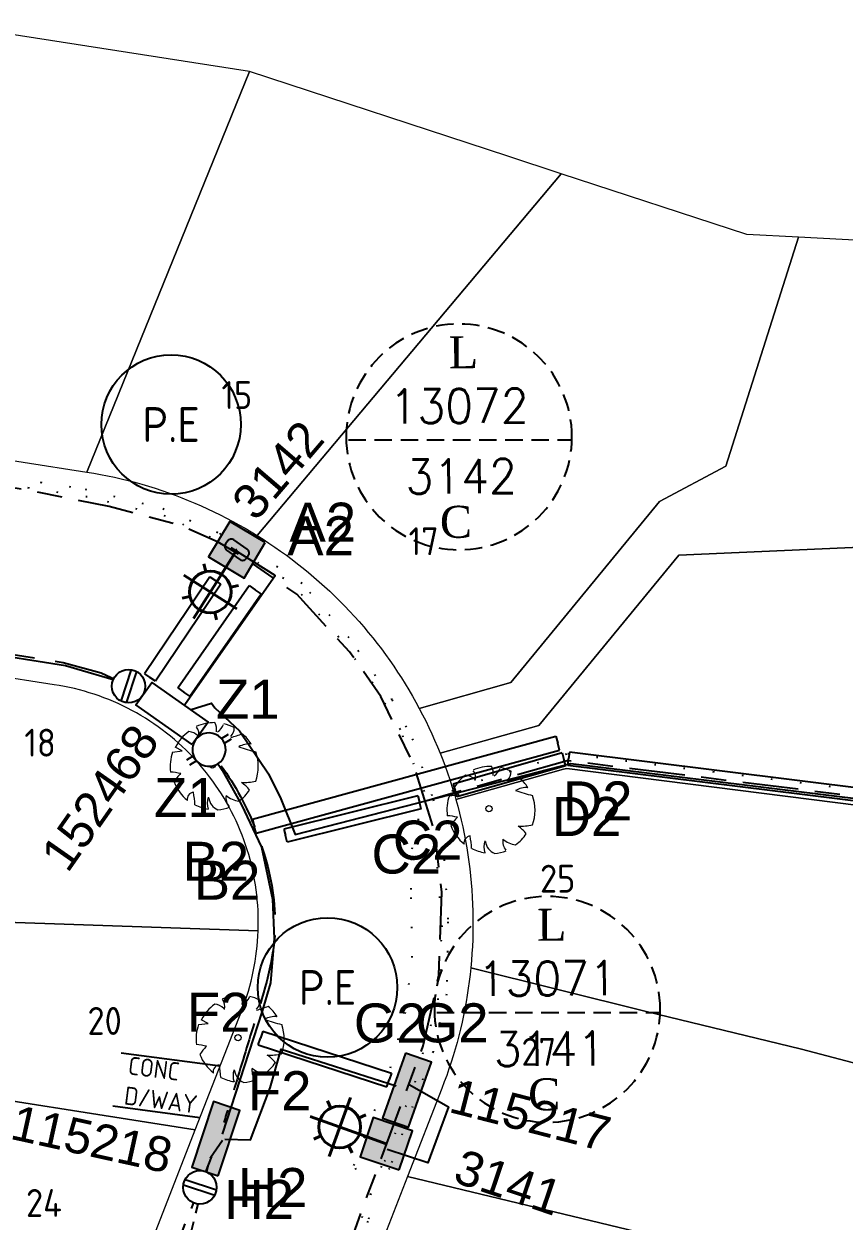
# Model space of a CAD drawing. Header units: metres. Extents: x 297818 to 299097, y 6264861 to 6266140.
# Drawn here: x 298441.8 to 298500.6, y 6265530.3 to 6265616.2 of the extents above; entities that cross this region are included whole.
import ezdxf
from ezdxf.enums import TextEntityAlignment as Align

# ---------------------------------------------------------------- set-up
doc = ezdxf.new("R2010")
doc.units = ezdxf.units.M
for name, pattern in [('Cable Exist UG', [8.2, 4, -1.2, 1.8, -1.2]), ('Cable Remove', [2, 0, -2]), ('HIDDEN2', [0.1875, 0.125, -0.0625]), ('IE Trench LV', [6.5, 5, -1.5]), ('IECLCHAINA', [8.2, 4, -1.2, 1.8, -1.2])]:
    doc.linetypes.add(name, pattern=pattern)
doc.layers.get('0').update_dxf_attribs({"color": 6})
for name, color, linetype in [('_User_LV_Exist', 7, 'Continuous'), ('Duct_SP_NEW', 2, 'Continuous'), ('Equip_LV_NEW', 2, 'Continuous'), ('Equip_SL_EXT', 7, 'Continuous'), ('Equip_SP_SL_EXT', 7, 'Continuous'), ('Mains_LV_EXT', 7, 'Continuous'), ('Mains_LV_NEW_T84', 2, 'Continuous'), ('Mains_SL_EXT', 7, 'Continuous'), ('Notes_LV_MISC', 7, 'Continuous'), ('Notes_SL_MISC', 7, 'Continuous'), ('Notes_SP_MISC', 7, 'Continuous'), ('SupportsUG_SP_LV_EXT', 7, 'Continuous'), ('SupportsUG_SP_LV_NEW', 2, 'Continuous'), ('SupportsUG_SP_LV_SL_EXT', 7, 'Continuous'), ('Trench_SP_NEW', 2, 'Continuous'), ('UG_Details_SP_MISC', 7, 'Continuous')]:
    doc.layers.add(name, color=color, linetype=linetype)
doc.layers.add('Cadastre Land Parcels_SP_EXT', color=9, linetype='Continuous', lineweight=5)
doc.styles.add('AR12', font='Simplex')
doc.styles.add('COLUMN_LABEL', font='arial.ttf')
doc.styles.add('iecARIAL', font='arial.ttf', dxfattribs={"height": 2})
doc.styles.add('iecDevPlan', font='isocp.shx', dxfattribs={"height": 1.8})
doc.styles.add('iecNAME', font='times.ttf')
doc.styles.add('IECSYMBOL1', font='isocp.shx')
doc.styles.add('IESYMBOL1', font='isocp.shx')
doc.styles.add('POLE_LABEL', font='arial.ttf')
doc.styles.get("Standard").update_dxf_attribs({"font": 'arial.ttf'})
doc.linetypes.add('Cable 1', pattern='A,7,-3,["//",Standard,S=1.5,R=0,X=-2.1,Y=-0.7],-0.001', length=10.001)
doc.linetypes.add('Cable New UG', pattern='A,7,-0.25,["x",Standard,S=2,R=0,X=0.2,Y=-0.8],-2.1', length=9.35)
doc.linetypes.add('Cable V', pattern='A,7.2,-0.45,["V",Standard,S=1.5,R=0,X=0,Y=-0.7],-1.8', length=9.45)

# ---------------------------------------------------------------- blocks, each defined once
blk = doc.blocks.new('COLUMN_EXT')
blk.add_hatch(color=256).paths.add_polyline_path([(-1.485, 1.485), (-1.485, -1.485), (1.485, -1.485), (1.485, 1.485)])
blk.add_lwpolyline([(-1.485, -1.485), (1.485, -1.485), (1.485, 1.485), (-1.485, 1.485)], close=True)
for tag, height, style, flags, p in [('ASSET_NUM', 2.5, 'COLUMN_LABEL', 8, (2, 2)), ('STRUCTURE_PLANT_NUMBER', 0.2, 'POLE_LABEL', 9, (1.813, 0.031)), ('STREET_CODE', 0.2, 'COLUMN_LABEL', 9, (1.813, -0.2))]:
    blk.add_attdef(tag, text='', height=height, dxfattribs=dict(style=style, flags=flags)).set_placement(p, align=Align.MIDDLE_LEFT)
at = {"flags": 9}
for tag, p in [('OWNED_BY', (1.813, -0.6)), ('STATE', (1.813, -0.8)), ('COLUMN_TYPE', (1.813, -0.4)), ('STREETNAME', (1.813, -1.6)), ('SUBURB', (1.813, -1.8)), ('USAGE', (1.813, -1)), ('LEGEND', (1.813, -1.2)), ('LOCATION', (1.813, -1.4)), ('NOTES', (1.813, -2))]:
    blk.add_attdef(tag, text='', height=0.2, dxfattribs=at).set_placement(p, align=Align.MIDDLE_LEFT)
at = {"flags": 1}
blk.add_attdef('Z', (1.813, -2.351), '', height=0.2, dxfattribs=at)
blk = doc.blocks.new('PILLAR_EXT')
blk.add_hatch(color=256).paths.add_polyline_path([(-2.475, 0.99), (-2.475, -0.99), (2.475, -0.99), (2.475, 0.99)])
blk.add_lwpolyline([(-2.475, -0.99), (2.475, -0.99), (2.475, 0.99), (-2.475, 0.99)], close=True)
at = {"style": 'iecARIAL', "flags": 8}
blk.add_attdef('ASSET_NUM', (1.5, 3.5), '', height=2.5, dxfattribs=at)
for tag, p, flags in [('OWNED_BY', (0, -0.2), 9), ('STATE', (0, -0.4), 9), ('SUPPORT_TYPE', (0, -0.6), 9), ('USAGE', (0, -0.8), 9), ('LEGEND', (0, -1), 9), ('STREETNAME', (0, -1.8), 9), ('LOCATION', (0, -1.2), 9), ('NOTES', (0, -1.4), 9), ('PARENT', (0, -1.6), 9), ('SUBURB', (0, -2), 1)]:
    blk.add_attdef(tag, p, '', height=0.2, dxfattribs=dict(flags=flags))
blk = doc.blocks.new('*U146')
at = {"lineweight": 40}
for p, q in [((0, 0), (-1.112, -1.763)), ((-0.71, -1.126), (-3.111, -4.931)), ((-2.366, -1.017), (-2.242, -1.565)), ((-0.008, -4.229), (-3.814, -1.828)), ((0.101, -2.573), (-0.448, -2.697)), ((-3.922, -3.484), (-3.374, -3.359)), ((-1.456, -5.04), (-1.58, -4.492))]:
    blk.add_line(p, q, dxfattribs=at)
blk.add_circle((-1.911, -3.028), 1.5, dxfattribs=at)
at = {"style": 'iecARIAL', "flags": 8}
blk.add_attdef('ASSET_NUM', (1.5, 1.5), '', height=2.5, dxfattribs=at)
for tag, p, height, flags in [('CONSTRUCTED_VOLTAGE', (0.981, -0.653), 0.2, 9), ('CONTROL_TYPE', (0.981, -0.853), 0.2, 9), ('LANTERN_PURPOSE', (0.981, -1.053), 0.2, 9), ('LNUMBER', (2.181, -3.253), 2.5, 8), ('OPERATING_VOLTAGE', (0.981, -1.653), 0.2, 9), ('ORIENTATION', (0.981, -1.853), 0.2, 9), ('LANTERN_TYPE', (0.981, -1.253), 0.2, 9), ('NO_PHASES', (0.981, -1.453), 0.2, 9), ('OWNED_BY', (0.981, -2.053), 0.2, 9), ('STATE', (0.981, -2.253), 0.2, 9), ('CEXIST', (0.981, -2.653), 0.2, 9), ('USAGE', (0.981, -2.453), 0.2, 9), ('CNEW', (0.981, -2.853), 0.2, 9), ('CNUMBER', (0.981, -3.053), 0.2, 9), ('CREMOVE', (0.981, -3.253), 0.2, 9), ('CREPLACE', (0.981, -3.453), 0.2, 9), ('LKINGHEIGHT', (0.981, -3.653), 0.2, 9), ('LBRACKET', (0.981, -3.853), 0.2, 9), ('LBRACKETVOCAB', (0.981, -4.053), 0.2, 9), ('LCATEGORY', (0.981, -4.253), 0.2, 9), ('LCHARGE1', (0.981, -4.453), 0.2, 9), ('LCHARGE1PERCENT', (0.981, -4.653), 0.2, 9), ('LCHARGE2', (0.981, -4.853), 0.2, 9), ('LCHARGE2PERCENT', (0.981, -5.053), 0.2, 9), ('LCHARGE3', (0.981, -5.253), 0.2, 9), ('LCHARGE3PERCENT', (0.981, -5.453), 0.2, 9), ('LEXIST', (0.981, -5.653), 0.2, 9), ('LLAMP', (0.981, -5.853), 0.2, 9), ('LLAMPVOCAB', (0.981, -6.053), 0.2, 9), ('LMAST', (0.981, -6.253), 0.2, 9), ('LMASTVOCAB', (0.981, -6.453), 0.2, 9), ('LNEW', (0.981, -6.653), 0.2, 9), ('LANTNUMBER', (0.981, -6.853), 0.2, 9), ('LOUTREACH', (0.981, -7.253), 0.2, 9), ('LOUTREACHVOCAB', (0.981, -7.453), 0.2, 9), ('LRATECODE', (0.981, -7.653), 0.2, 9), ('LREMOVE', (0.981, -7.853), 0.2, 9), ('LREPLACE', (0.981, -8.053), 0.2, 9), ('LTYPE', (0.981, -8.253), 0.2, 9), ('LTYPEVOCAB', (0.981, -8.453), 0.2, 9), ('LEGEND', (0.981, -8.653), 0.2, 9), ('STREETNAME', (0.981, -9.253), 0.2, 9), ('SUBURB', (0.981, -9.453), 0.2, 1), ('LOCATION', (0.981, -8.853), 0.2, 9), ('NOTES', (0.981, -9.053), 0.2, 9)]:
    blk.add_attdef(tag, p, '', height=height, dxfattribs=dict(flags=flags))
blk = doc.blocks.new('*U147')
at = {"lineweight": 40}
for p, q in [((-4.215, 3.064), (-3.976, 2.556)), ((-4.097, -0.919), (-2.575, 3.316)), ((-1.219, 0.438), (-5.454, 1.96)), ((-1.47, 2.078), (-1.979, 1.838)), ((-5.202, 0.319), (-4.693, 0.559)), ((0, 0), (-1.928, 0.693)), ((-2.457, -0.667), (-2.697, -0.158))]:
    blk.add_line(p, q, dxfattribs=at)
blk.add_circle((-3.336, 1.199), 1.5, dxfattribs=at)
at = {"style": 'iecARIAL', "flags": 8}
blk.add_attdef('ASSET_NUM', (1.5, 1.5), '', height=2.5, dxfattribs=at)
for tag, p, height, flags in [('CONSTRUCTED_VOLTAGE', (0.981, -0.653), 0.2, 9), ('CONTROL_TYPE', (0.981, -0.853), 0.2, 9), ('LANTERN_PURPOSE', (0.981, -1.053), 0.2, 9), ('LNUMBER', (2.181, -3.253), 2.5, 8), ('OPERATING_VOLTAGE', (0.981, -1.653), 0.2, 9), ('ORIENTATION', (0.981, -1.853), 0.2, 9), ('LANTERN_TYPE', (0.981, -1.253), 0.2, 9), ('NO_PHASES', (0.981, -1.453), 0.2, 9), ('OWNED_BY', (0.981, -2.053), 0.2, 9), ('STATE', (0.981, -2.253), 0.2, 9), ('CEXIST', (0.981, -2.653), 0.2, 9), ('USAGE', (0.981, -2.453), 0.2, 9), ('CNEW', (0.981, -2.853), 0.2, 9), ('CNUMBER', (0.981, -3.053), 0.2, 9), ('CREMOVE', (0.981, -3.253), 0.2, 9), ('CREPLACE', (0.981, -3.453), 0.2, 9), ('LKINGHEIGHT', (0.981, -3.653), 0.2, 9), ('LBRACKET', (0.981, -3.853), 0.2, 9), ('LBRACKETVOCAB', (0.981, -4.053), 0.2, 9), ('LCATEGORY', (0.981, -4.253), 0.2, 9), ('LCHARGE1', (0.981, -4.453), 0.2, 9), ('LCHARGE1PERCENT', (0.981, -4.653), 0.2, 9), ('LCHARGE2', (0.981, -4.853), 0.2, 9), ('LCHARGE2PERCENT', (0.981, -5.053), 0.2, 9), ('LCHARGE3', (0.981, -5.253), 0.2, 9), ('LCHARGE3PERCENT', (0.981, -5.453), 0.2, 9), ('LEXIST', (0.981, -5.653), 0.2, 9), ('LLAMP', (0.981, -5.853), 0.2, 9), ('LLAMPVOCAB', (0.981, -6.053), 0.2, 9), ('LMAST', (0.981, -6.253), 0.2, 9), ('LMASTVOCAB', (0.981, -6.453), 0.2, 9), ('LNEW', (0.981, -6.653), 0.2, 9), ('LANTNUMBER', (0.981, -6.853), 0.2, 9), ('LOUTREACH', (0.981, -7.253), 0.2, 9), ('LOUTREACHVOCAB', (0.981, -7.453), 0.2, 9), ('LRATECODE', (0.981, -7.653), 0.2, 9), ('LREMOVE', (0.981, -7.853), 0.2, 9), ('LREPLACE', (0.981, -8.053), 0.2, 9), ('LTYPE', (0.981, -8.253), 0.2, 9), ('LTYPEVOCAB', (0.981, -8.453), 0.2, 9), ('LEGEND', (0.981, -8.653), 0.2, 9), ('STREETNAME', (0.981, -9.253), 0.2, 9), ('SUBURB', (0.981, -9.453), 0.2, 1), ('LOCATION', (0.981, -8.853), 0.2, 9), ('NOTES', (0.981, -9.053), 0.2, 9)]:
    blk.add_attdef(tag, p, '', height=height, dxfattribs=dict(flags=flags))
blk = doc.blocks.new('SL_STJ_EXT')
h = blk.add_hatch(color=256)
edge = h.paths.add_edge_path()
edge.add_ellipse((-0.586, 0.131), major_axis=(0.226, 0.226), ratio=1, start_angle=44.99996, end_angle=135)
edge.add_line((-0.906, 0.131), (-0.906, -0.131))
edge.add_ellipse((-0.586, -0.131), major_axis=(0.226, 0.226), ratio=1, start_angle=134.99996, end_angle=225)
edge.add_line((-0.586, -0.451), (0.586, -0.451))
edge.add_ellipse((0.586, -0.131), major_axis=(-0.226, 0.226), ratio=1, start_angle=134.99996, end_angle=225)
edge.add_line((0.906, -0.131), (0.906, 0.131))
edge.add_ellipse((0.586, 0.131), major_axis=(-0.226, 0.226), ratio=1, start_angle=224.99996, end_angle=315)
edge.add_line((0.586, 0.451), (-0.586, 0.451))
blk.add_lwpolyline([(-0.906, 0.131), (-0.906, -0.131, 0.414214), (-0.586, -0.451), (0.586, -0.451, 0.414214), (0.906, -0.131), (0.906, 0.131, 0.414214), (0.586, 0.451), (-0.586, 0.451, 0.414214)], format="xyb", close=True)
at = {"flags": 1}
blk.add_attdef('Z', (0, 0), '', height=0.2, dxfattribs=at)
at = {"flags": 9}
for tag, p in [('ORIENTATION', (0, 0)), ('USAGE', (0, -0.2)), ('LEGEND', (0, -0.4)), ('NOTES', (0, -0.6))]:
    blk.add_attdef(tag, text='', height=0.2, dxfattribs=at).set_placement(p, align=Align.MIDDLE_LEFT)
blk = doc.blocks.new('PILLAR_NEW')
for tag, height, flags, p in [('ASSET_NUM', 2.5, 8, (2, 4)), ('STREET_CODE', 0.2, 9, (1.5, 2)), ('OWNED_BY', 0.2, 9, (1.5, 1.8)), ('OPERATED_BY', 0.2, 9, (1.5, 1.6))]:
    blk.add_attdef(tag, text='', height=height, dxfattribs=dict(flags=flags)).set_placement(p, align=Align.MIDDLE_LEFT)
blk.add_wipeout([(-2.475, 0.99), (2.475, 0.99), (2.475, -0.99), (-2.475, -0.99)])
at = {"lineweight": -3}
blk.add_lwpolyline([(-2.475, 0.99), (2.475, 0.99), (2.475, -0.99), (-2.475, -0.99)], close=True, dxfattribs=at)
for tag, flags, p in [('STATE', 9, (1.5, 1.2)), ('SUPPORT_TYPE', 9, (1.5, 1)), ('USAGE', 9, (1.5, 0.8)), ('MAINTAINED_BY', 9, (1.5, 1.4)), ('SUBURB', 9, (1.5, 0.2)), ('STREETNAME', 9, (1.5, 0)), ('LEGEND', 9, (1.5, 0.6)), ('PARENT', 9, (1.5, 0.4)), ('Z', 1, (1.5, -0.6)), ('LOCATION', 9, (1.5, -0.2)), ('NOTES', 9, (1.5, -0.4))]:
    blk.add_attdef(tag, text='', height=0.2, dxfattribs=dict(flags=flags)).set_placement(p, align=Align.MIDDLE_LEFT)
blk = doc.blocks.new('SLCP PE (SL12)')
blk.add_circle((0, 0), 5)
at = {"style": 'IESYMBOL1'}
blk.add_text('P.E', height=2.5, dxfattribs=at).set_placement((0, 0), align=Align.MIDDLE)
blk = doc.blocks.new('*U192')
for tag, flags, p in [('ACTUAL_STATUS', 9, (1.5, 0)), ('CONSTRUCTED_VOLTAGE', 9, (1.5, -0.2)), ('OPERATING_VOLTAGE', 9, (1.5, -0.6)), ('ORIENTATION', 9, (1.5, -0.8)), ('STATE', 9, (1.5, -1)), ('NO_PHASES', 9, (1.5, -0.4)), ('SWITCH_TYPE', 9, (1.5, -1.2)), ('OWNED_BY', 9, (1.5, -1.8)), ('OPERATED_BY', 9, (1.5, -2)), ('USAGE', 9, (1.5, -1.4)), ('NOTES', 9, (1.5, -1.6)), ('MAINTAINED_BY', 9, (1.5, -2.2)), ('TYPE', 9, (1.5, -2.6)), ('Z', 1, (1.5, -2.8)), ('NUMBER_OF_PHASES', 9, (1.5, -2.4))]:
    blk.add_attdef(tag, text='', height=0.2, dxfattribs=dict(flags=flags)).set_placement(p, align=Align.MIDDLE_LEFT)
blk.add_wipeout([(-1.06, 6.46), (-1.18, 6.32), (-1.29, 6.16), (-1.37, 5.99), (-1.43, 5.82), (-1.48, 5.63), (-1.49, 5.45), (-1.49, 5.26), (-1.46, 5.07), (-1.41, 4.89), (-1.33, 4.72), (-1.24, 4.56), (-1.12, 4.41), (-0.99, 4.28), (-0.84, 4.16), (-0.68, 4.07), (-0.51, 3.99), (-0.33, 3.94), (-0.14, 3.91), (0.05, 3.91), (0.23, 3.92), (0.42, 3.97), (0.59, 4.03), (0.76, 4.11), (0.92, 4.22), (1.06, 4.34), (1.18, 4.48), (1.29, 4.64), (1.37, 4.81), (1.43, 4.98), (1.48, 5.17), (1.49, 5.35), (1.49, 5.54), (1.46, 5.73), (1.41, 5.91), (1.33, 6.08), (1.24, 6.24), (1.12, 6.39), (0.99, 6.52), (0.84, 6.64), (0.68, 6.73), (0.51, 6.81), (0.33, 6.86), (0.14, 6.89), (-0.05, 6.89), (-0.23, 6.88), (-0.42, 6.83), (-0.59, 6.77), (-0.76, 6.69), (-0.92, 6.58)])
for p, q in [((-0.25, 3.92), (-0.25, 6.88)), ((0.25, 3.92), (0.25, 6.88))]:
    blk.add_line(p, q)
blk.add_circle((0, 5.4), 1.5)
blk = doc.blocks.new('*U202')
for tag, flags, p in [('ACTUAL_STATUS', 9, (1.5, 0)), ('CONSTRUCTED_VOLTAGE', 9, (1.5, -0.2)), ('OPERATING_VOLTAGE', 9, (1.5, -0.6)), ('ORIENTATION', 9, (1.5, -0.8)), ('STATE', 9, (1.5, -1)), ('NO_PHASES', 9, (1.5, -0.4)), ('SWITCH_TYPE', 9, (1.5, -1.2)), ('OWNED_BY', 9, (1.5, -1.8)), ('OPERATED_BY', 9, (1.5, -2)), ('USAGE', 9, (1.5, -1.4)), ('NOTES', 9, (1.5, -1.6)), ('MAINTAINED_BY', 9, (1.5, -2.2)), ('TYPE', 9, (1.5, -2.6)), ('Z', 1, (1.5, -2.8)), ('NUMBER_OF_PHASES', 9, (1.5, -2.4))]:
    blk.add_attdef(tag, text='', height=0.2, dxfattribs=dict(flags=flags)).set_placement(p, align=Align.MIDDLE_LEFT)
blk.add_wipeout([(-9.61, 8.55), (-9.74, 8.41), (-9.84, 8.25), (-9.93, 8.08), (-9.99, 7.91), (-10.03, 7.72), (-10.05, 7.54), (-10.05, 7.35), (-10.02, 7.17), (-9.96, 6.99), (-9.89, 6.81), (-9.79, 6.65), (-9.68, 6.5), (-9.55, 6.37), (-9.4, 6.26), (-9.24, 6.16), (-9.06, 6.09), (-8.88, 6.03), (-8.7, 6), (-8.51, 6), (-8.32, 6.02), (-8.14, 6.06), (-7.96, 6.12), (-7.8, 6.2), (-7.64, 6.31), (-7.5, 6.43), (-7.38, 6.57), (-7.27, 6.73), (-7.19, 6.9), (-7.12, 7.07), (-7.08, 7.26), (-7.06, 7.44), (-7.07, 7.63), (-7.1, 7.82), (-7.15, 8), (-7.23, 8.17), (-7.32, 8.33), (-7.44, 8.48), (-7.57, 8.61), (-7.72, 8.73), (-7.88, 8.82), (-8.05, 8.9), (-8.23, 8.95), (-8.42, 8.98), (-8.6, 8.98), (-8.79, 8.97), (-8.97, 8.93), (-9.15, 8.86), (-9.32, 8.78), (-9.47, 8.67)])
for p, q in [((-8.81, 6.01), (-8.81, 8.97)), ((-8.31, 6.01), (-8.31, 8.97))]:
    blk.add_line(p, q)
blk.add_circle((-8.56, 7.49), 1.5)
blk = doc.blocks.new('TREE5')
for p, q in [((-5.82, 1.84), (-4.43, 2)), ((-5.45, 2.55), (-5.45, 2.55)), ((-4.43, 2), (-5.45, 2.55))]:
    blk.add_line(p, q)
blk.add_circle((-0.14, -0.02), 0.451)
for centre, radius, start, end in [((0.17, -0.24), 6.29, 89.3321, 114.3856), ((-3.58, 4.44), 1.54, 343.6555, 39.76), ((-1.8, 5.03), 2.28, 352.0775, 26.6128), ((-0.73, 6.68), 2.38, 304.1868, 338.5411), ((0.17, -0.24), 6.27, 62.8767, 77.7021), ((1.21, 5.35), 1.82, 315.8454, 359.7651), ((0.17, -0.24), 6.22, 126.0751, 153.6245), ((-3.93, 2.18), 2.65, 48.5203, 80.5151), ((-2.62, 22.51), 19.28, 285.4397, 290.7099), ((0.17, -0.24), 6.18, 31.4098, 49.4752), ((0.17, -0.24), 6.34, 160.8426, 187.275), ((5.13, 0.24), 2.76, 83.5323, 121.6544), ((11.59, 24.42), 23.21, 250.0865, 256.3451), ((0.17, -0.24), 6.3, 340.3307, 19.43), ((-6.94, -11.4), 10.4, 77.3728, 85.4649), ((0.21, -6.18), 6.93, 134.7782, 147.3315), ((0.17, -0.24), 6.19, 200.8103, 231.4392), ((4.49, 5.21), 7.74, 266.7455, 282.0146), ((0.26, -7.73), 6.44, 39.6536, 53.993), ((-2.7, -4.95), 1.03, 97.741, 188.8107), ((-15.69, -6.41), 13.08, 2.9465, 10.9238), ((1.74, -5.5), 2.6, 160.6009, 199.3991), ((1.45, -4.49), 2.1, 186.1912, 248.4952), ((3.76, -4.72), 1.93, 170.6314, 220.6278), ((4.11, -1.67), 3.55, 230.4582, 263.1093), ((0.17, -0.24), 6.07, 305.394, 326.2464), ((0.17, -0.24), 6.16, 243.1498, 261.8356), ((0.17, -0.24), 6.23, 274.7236, 290.3277)]:
    blk.add_arc(centre, radius, start, end)
blk = doc.blocks.new('*U189')
for tag, p, flags in [('OPERATING_VOLTAGE', (1.08, -1.64), 9), ('NO_PHASES', (1.07, -1.92), 9), ('CONSTRUCTED_VOLTAGE', (1.07, -2.19), 9), ('OPERATED_BY', (1.05, -2.9), 9), ('OWNED_BY', (1.06, -3.19), 9), ('ACTUAL_STATUS', (1.09, -2.43), 9), ('MAINTAINED_BY', (1.07, -2.66), 9), ('STATE', (1.05, -4.13), 9), ('SWITCH_TYPE', (1.05, -4.38), 9), ('ORIENTATION', (1.06, -3.43), 9), ('USAGE', (1.07, -3.68), 9), ('NOTES', (1.07, -3.88), 1), ('Z', (1.06, -4.88), 9), ('LEGEND', (1.06, -4.64), 9)]:
    blk.add_attdef(tag, p, '', height=0.2, dxfattribs=dict(flags=flags))
blk.add_wipeout([(25.04, -14.79), (24.94, -14.94), (24.85, -15.11), (24.78, -15.29), (24.74, -15.47), (24.72, -15.66), (24.72, -15.84), (24.75, -16.03), (24.8, -16.21), (24.87, -16.38), (24.97, -16.55), (25.08, -16.7), (25.21, -16.83), (25.36, -16.95), (25.52, -17.04), (25.69, -17.12), (25.87, -17.18), (26.05, -17.21), (26.24, -17.22), (26.43, -17.2), (26.61, -17.16), (26.79, -17.1), (26.96, -17.02), (27.11, -16.92), (27.25, -16.79), (27.38, -16.65), (27.49, -16.5), (27.58, -16.33), (27.64, -16.16), (27.68, -15.98), (27.71, -15.79), (27.7, -15.6), (27.68, -15.42), (27.63, -15.24), (27.55, -15.06), (27.46, -14.9), (27.35, -14.75), (27.22, -14.62), (27.07, -14.5), (26.91, -14.4), (26.74, -14.32), (26.56, -14.27), (26.37, -14.24), (26.19, -14.23), (26, -14.24), (25.82, -14.28), (25.64, -14.34), (25.47, -14.43), (25.31, -14.53), (25.17, -14.65)])
for p, q in [((25.96, -14.25), (25.96, -13.5)), ((26.46, -14.25), (26.46, -13.5)), ((25.96, -17.2), (25.96, -17.94)), ((26.46, -17.2), (26.46, -17.94))]:
    blk.add_line(p, q)
blk.add_lwpolyline([(27.71, -15.72, 1), (24.72, -15.72, 1)], format="xyb", close=True)

msp = doc.modelspace()

# ---------------------------------------------------------------- linework, layer by layer
at = {"layer": '_User_LV_Exist', "color": 7, "linetype": 'Cable Exist UG', "ltscale": 0.5, "flags": 128}
msp.add_lwpolyline([(298453.135, 6265526.875), (298454.071, 6265530.721), (298455.148, 6265534.86), (298456.021, 6265536.107)], dxfattribs=at)
at = {"layer": 'Cadastre Land Parcels_SP_EXT', "linetype": 'Continuous'}
for points in [[(298457.937, 6265612.745), (298439.659, 6265615.591), (298428.001, 6265586.869), (298446.279, 6265584.022), (298457.937, 6265612.745)], [(298480.304, 6265605.403), (298476.465, 6265606.664), (298457.937, 6265612.745), (298446.279, 6265584.022), (298446.777, 6265583.939), (298447.273, 6265583.849), (298447.769, 6265583.751), (298448.262, 6265583.645), (298448.754, 6265583.532), (298449.244, 6265583.411), (298449.732, 6265583.283), (298450.219, 6265583.147), (298450.703, 6265583.004), (298451.185, 6265582.853), (298451.664, 6265582.695), (298452.141, 6265582.53), (298452.615, 6265582.357), (298453.087, 6265582.177), (298453.556, 6265581.99), (298454.022, 6265581.796), (298454.484, 6265581.594), (298454.944, 6265581.386), (298455.4, 6265581.17), (298455.853, 6265580.947), (298456.302, 6265580.718), (298456.749, 6265580.481), (298457.191, 6265580.238), (298457.629, 6265579.988), (298458.064, 6265579.73), (298458.494, 6265579.467), (298480.304, 6265605.403)], [(298476.682, 6265568.918), (298487.357, 6265581.896), (298492.124, 6265584.446), (298497.333, 6265600.863), (298493.614, 6265601.061), (298480.304, 6265605.403), (298458.494, 6265579.467), (298458.922, 6265579.197), (298459.346, 6265578.922), (298459.766, 6265578.639), (298460.181, 6265578.35), (298460.592, 6265578.054), (298460.998, 6265577.753), (298461.399, 6265577.444), (298461.795, 6265577.131), (298462.187, 6265576.811), (298462.573, 6265576.485), (298462.954, 6265576.152), (298463.331, 6265575.814), (298463.702, 6265575.47), (298464.067, 6265575.121), (298464.427, 6265574.765), (298464.782, 6265574.405), (298465.131, 6265574.038), (298465.474, 6265573.666), (298465.812, 6265573.29), (298466.143, 6265572.908), (298466.469, 6265572.521), (298466.789, 6265572.129), (298467.102, 6265571.733), (298467.409, 6265571.33), (298467.71, 6265570.924), (298468.005, 6265570.512), (298468.293, 6265570.097), (298468.575, 6265569.677), (298468.851, 6265569.253), (298469.119, 6265568.824), (298469.381, 6265568.392), (298469.637, 6265567.955), (298469.884, 6265567.515), (298470.127, 6265567.07), (298476.682, 6265568.918)], [(298478.689, 6265565.843), (298488.734, 6265578.05), (298518.496, 6265579.373), (298523.722, 6265599.453), (298497.333, 6265600.863), (298492.124, 6265584.446), (298487.357, 6265581.896), (298476.682, 6265568.918), (298470.127, 6265567.07), (298470.36, 6265566.619), (298470.586, 6265566.166), (298470.807, 6265565.709), (298471.021, 6265565.249), (298471.229, 6265564.787), (298471.431, 6265564.322), (298471.627, 6265563.853), (298478.689, 6265565.843)], [(298514.951, 6265565.754), (298518.496, 6265579.373), (298488.734, 6265578.05), (298478.689, 6265565.843), (298471.627, 6265563.853), (298471.81, 6265563.387), (298471.986, 6265562.918), (298472.154, 6265562.446), (298472.316, 6265561.972), (298472.47, 6265561.495), (298472.617, 6265561.017), (298472.757, 6265560.535), (298480.472, 6265562.705), (298480.698, 6265562.769), (298512.23, 6265558.765), (298514.951, 6265565.754)], [(298457.396, 6265545.404), (298457.525, 6265545.746), (298457.648, 6265546.091), (298457.762, 6265546.438), (298457.869, 6265546.788), (298457.969, 6265547.14), (298458.061, 6265547.494), (298458.146, 6265547.85), (298458.223, 6265548.206), (298458.293, 6265548.566), (298458.355, 6265548.926), (298458.41, 6265549.287), (298458.456, 6265549.65), (298458.496, 6265550.014), (298458.527, 6265550.379), (298458.55, 6265550.743), (298458.566, 6265551.109), (298439.753, 6265551.765), (298433.949, 6265552.022), (298433.404, 6265540.083), (298454.057, 6265536.833), (298457.396, 6265545.404)], [(298499.54, 6265526.202), (298469.278, 6265533.486), (298464.59, 6265521.447), (298477.269, 6265518.28), (298488.43, 6265515.614), (298494.742, 6265513.886), (298499.54, 6265526.202)]]:
    msp.add_lwpolyline(points, close=True, dxfattribs=at)
for points in [[(298439.753, 6265551.765), (298458.566, 6265551.109), (298458.577, 6265551.478), (298458.577, 6265551.478), (298458.579, 6265551.847), (298458.573, 6265552.216), (298458.56, 6265552.585), (298458.538, 6265552.953), (298458.509, 6265553.322), (298458.472, 6265553.689), (298458.427, 6265554.055), (298458.374, 6265554.421), (298458.313, 6265554.784), (298458.244, 6265555.147), (298458.168, 6265555.508), (298458.084, 6265555.868), (298457.992, 6265556.225), (298457.893, 6265556.581), (298457.785, 6265556.934), (298457.671, 6265557.285), (298457.549, 6265557.633), (298457.419, 6265557.979), (298457.282, 6265558.321), (298457.137, 6265558.661), (298456.986, 6265558.998), (298456.827, 6265559.331), (298456.662, 6265559.661), (298456.489, 6265559.987), (298456.308, 6265560.31), (298456.122, 6265560.628), (298455.928, 6265560.942), (298455.728, 6265561.252), (298455.521, 6265561.558), (298455.307, 6265561.859), (298455.088, 6265562.156), (298454.861, 6265562.448), (298454.629, 6265562.734), (298454.39, 6265563.016), (298454.146, 6265563.293), (298453.896, 6265563.564), (298453.64, 6265563.83), (298453.378, 6265564.09), (298453.111, 6265564.344), (298452.838, 6265564.593), (298452.56, 6265564.837), (298452.277, 6265565.073), (298451.989, 6265565.304), (298451.696, 6265565.529), (298451.398, 6265565.746), (298451.096, 6265565.959), (298450.789, 6265566.163), (298450.477, 6265566.362), (298450.162, 6265566.553), (298449.843, 6265566.739), (298449.519, 6265566.917), (298449.192, 6265567.088), (298448.861, 6265567.252), (298448.527, 6265567.409), (298448.19, 6265567.558), (298447.85, 6265567.701), (298447.506, 6265567.836), (298447.159, 6265567.963), (298446.81, 6265568.084), (298446.459, 6265568.196), (298446.105, 6265568.302), (298445.749, 6265568.399), (298445.391, 6265568.489), (298445.031, 6265568.571), (298444.669, 6265568.646), (298444.307, 6265568.712), (298443.942, 6265568.77), (298434.779, 6265570.197)], [(298512.23, 6265558.765), (298480.698, 6265562.769), (298480.472, 6265562.705), (298472.757, 6265560.535), (298472.89, 6265560.046), (298473.016, 6265559.554), (298473.134, 6265559.06), (298473.245, 6265558.566), (298473.348, 6265558.068), (298473.443, 6265557.57), (298473.53, 6265557.07), (298473.611, 6265556.569), (298473.682, 6265556.066), (298473.746, 6265555.563), (298473.803, 6265555.058), (298473.851, 6265554.553), (298473.891, 6265554.048), (298473.924, 6265553.541), (298473.949, 6265553.035), (298473.966, 6265552.528), (298473.975, 6265552.02), (298473.976, 6265551.512), (298473.97, 6265551.005), (298473.955, 6265550.498), (298473.933, 6265549.991), (298473.903, 6265549.484), (298473.865, 6265548.978), (298473.819, 6265548.473), (298486.406, 6265545.325), (298497.541, 6265542.617), (298505.157, 6265540.616)], [(298505.157, 6265540.616), (298497.541, 6265542.617), (298486.406, 6265545.325), (298473.819, 6265548.473), (298473.766, 6265547.979), (298473.707, 6265547.487), (298473.639, 6265546.996), (298473.564, 6265546.505), (298473.482, 6265546.016), (298473.391, 6265545.529), (298473.294, 6265545.042), (298473.19, 6265544.557), (298473.078, 6265544.074), (298472.959, 6265543.592), (298472.832, 6265543.113), (298472.699, 6265542.635), (298472.558, 6265542.159), (298472.409, 6265541.686), (298472.254, 6265541.215), (298472.092, 6265540.746), (298471.922, 6265540.28), (298471.746, 6265539.817), (298469.278, 6265533.486), (298499.54, 6265526.202)], [(298447.787, 6265520.732), (298454.057, 6265536.833), (298433.404, 6265540.083), (298427.627, 6265540.864), (298426.953, 6265518.176)]]:
    msp.add_lwpolyline(points, dxfattribs=at)
at = {"layer": 'Duct_SP_NEW'}
for p, q in [((298452.816, 6265568.534), (298457.92, 6265575.873)), ((298457.92, 6265575.873), (298458.347, 6265575.576)), ((298458.774, 6265575.279), (298458.347, 6265575.576)), ((298453.67, 6265567.94), (298458.774, 6265575.279)), ((298452.816, 6265568.534), (298453.243, 6265568.237)), ((298453.67, 6265567.94), (298453.243, 6265568.237)), ((298458.158, 6265559.134), (298479.918, 6265565.073)), ((298479.918, 6265565.073), (298480.055, 6265564.571)), ((298480.192, 6265564.07), (298480.055, 6265564.571)), ((298458.431, 6265558.131), (298480.192, 6265564.07)), ((298458.158, 6265559.134), (298458.294, 6265558.632)), ((298458.431, 6265558.131), (298458.294, 6265558.632)), ((298458.896, 6265543.923), (298458.734, 6265543.428)), ((298458.896, 6265543.923), (298468.125, 6265540.911)), ((298458.573, 6265542.934), (298458.734, 6265543.428)), ((298458.573, 6265542.934), (298467.802, 6265539.923)), ((298467.802, 6265539.923), (298467.964, 6265540.417)), ((298468.125, 6265540.911), (298467.964, 6265540.417))]:
    msp.add_line(p, q, dxfattribs=at)
at = {"layer": 'Mains_LV_EXT', "linetype": 'Cable Remove'}
for points in [[(298457.047, 6265578.449), (298451.931, 6265580.855), (298446.312, 6265582.236), (298409.879, 6265587.764)], [(298461.755, 6265575.164), (298460.41, 6265576.387), (298457.047, 6265578.449)], [(298466.647, 6265532.18), (298465.44, 6265534.281), (298468.069, 6265541.281), (298469.116, 6265545.191), (298469.626, 6265549.201), (298469.54, 6265554.087), (298469.619, 6265556.99), (298470.5, 6265561.103), (298468.769, 6265565.535), (298466.812, 6265568.867), (298464.357, 6265572.164), (298461.755, 6265575.164)], [(298469.822, 6265540.261), (298471.475, 6265546.171), (298471.762, 6265551.39), (298471.343, 6265556.781), (298472.592, 6265561.292), (298480.746, 6265563.833), (298516.333, 6265559.39)], [(298467.642, 6265534.585), (298469.822, 6265540.261)], [(298466.647, 6265532.18), (298467.57, 6265534.604)], [(298457.602, 6265510.823), (298460.017, 6265514.86), (298466.647, 6265532.18)]]:
    msp.add_lwpolyline(points, dxfattribs=at)
at = {"layer": 'Mains_LV_NEW_T84', "linetype": 'Cable V', "flags": 128}
for points in [[(298452.867, 6265566.713), (298459.8, 6265576.6), (298456.625, 6265578.587)], [(298456.179, 6265536.169), (298458.024, 6265536.12), (298459.433, 6265539.858), (298460.21, 6265542.625), (298468.465, 6265540.003)]]:
    msp.add_lwpolyline(points, dxfattribs=at)
at = {"layer": 'Mains_LV_NEW_T84', "linetype": 'Cable New UG', "flags": 128}
for points in [[(298448.971, 6265568.885), (298444.757, 6265570.121), (298438.391, 6265571.128), (298424.743, 6265573.554)], [(298451.309, 6265567.311), (298452.485, 6265566.507), (298454.445, 6265564.932), (298455.987, 6265562.634), (298457.366, 6265560.15), (298458.811, 6265557.113), (298459.608, 6265553.387), (298459.722, 6265550.575), (298459.465, 6265547.383), (298458.862, 6265545.346), (298455.992, 6265536.537)], [(298452.694, 6265566.644), (298455.221, 6265567.443), (298455.459, 6265567.119), (298457.231, 6265565.449), (298459.316, 6265562.37), (298460.199, 6265560.59), (298461.224, 6265558.033), (298480.993, 6265563.111), (298513.698, 6265559.105)]]:
    msp.add_lwpolyline(points, dxfattribs=at)
at = {"layer": 'Mains_LV_NEW_T84', "linetype": 'Cable 1', "flags": 128}
msp.add_lwpolyline([(298469.396, 6265540.084), (298472.227, 6265538.491), (298470.743, 6265534.483), (298467.829, 6265535.438)], dxfattribs=at)
at = {"layer": 'Mains_SL_EXT', "linetype": 'Cable Remove'}
for points in [[(298409.879, 6265587.764), (298411.801, 6265588.015), (298446.159, 6265582.8), (298451.728, 6265581.409), (298455.791, 6265579.644), (298457.047, 6265578.449)], [(298468.189, 6265567.695), (298465.094, 6265572.122), (298461.723, 6265576.029), (298458.622, 6265578.09), (298457.047, 6265578.449)], [(298468.189, 6265567.695), (298469.62, 6265564.884), (298471.126, 6265560.542), (298471.907, 6265556.242), (298472.184, 6265551.769), (298472.075, 6265546.575), (298471.117, 6265542.461), (298467.982, 6265534.081), (298467.248, 6265533.403)], [(298457.602, 6265510.823), (298458.857, 6265511.715), (298459.999, 6265513.677), (298461.093, 6265516.495), (298466.518, 6265530.454), (298466.647, 6265532.18)]]:
    msp.add_lwpolyline(points, dxfattribs=at)
at = {"layer": 'Notes_SL_MISC', "linetype": 'HIDDEN2', "ltscale": 10}
for p, q in [((298465.042, 6265586.321), (298481.019, 6265586.321)), ((298471.373, 6265545.261), (298487.349, 6265545.261))]:
    msp.add_line(p, q, dxfattribs=at)
for points in [[(298464.881, 6265586.544, 1), (298481.076, 6265586.544, 1), (298464.881, 6265586.544)], [(298471.211, 6265545.484, 1), (298487.406, 6265545.484, 1), (298471.211, 6265545.484)]]:
    msp.add_lwpolyline(points, format="xyb", dxfattribs=at)
at = {"layer": 'Notes_SP_MISC', "linetype": 'Continuous'}
for p, q in [((298455.839, 6265541.408), (298448.755, 6265542.353)), ((298454.378, 6265537.705), (298448.143, 6265538.537))]:
    msp.add_line(p, q, dxfattribs=at)
at = {"layer": 'Trench_SP_NEW', "color": 4, "linetype": 'IE Trench LV', "flags": 128}
msp.add_lwpolyline([(298424.747, 6265573.484), (298444.58, 6265570.371), (298447.301, 6265569.618), (298449.006, 6265568.831)], dxfattribs=at)
at = {"layer": 'Trench_SP_NEW', "color": 4, "linetype": 'IE Trench LV'}
msp.add_spline([(298451.253, 6265567.457), (298454.916, 6265564.192), (298457.737, 6265559.888), (298459.073, 6265556.376), (298459.766, 6265550.934), (298458.182, 6265544.156), (298456.797, 6265539.605), (298456.104, 6265537.379)], degree=3, dxfattribs=at)
at = {"layer": 'UG_Details_SP_MISC'}
for p, q in [((298455.107, 6265576.506), (298450.406, 6265569.554)), ((298455.107, 6265576.506), (298455.505, 6265576.237)), ((298455.902, 6265575.969), (298451.201, 6265569.016)), ((298455.902, 6265575.969), (298455.505, 6265576.237)), ((298450.406, 6265569.554), (298450.804, 6265569.285)), ((298451.201, 6265569.016), (298450.804, 6265569.285)), ((298480.368, 6265563.871), (298472.565, 6265561.646)), ((298480.368, 6265563.871), (298480.5, 6265563.41)), ((298480.632, 6265562.948), (298480.5, 6265563.41)), ((298480.77, 6265562.968), (298480.829, 6265563.444)), ((298480.888, 6265563.92), (298480.829, 6265563.444)), ((298512.328, 6265560.034), (298480.888, 6265563.92)), ((298480.632, 6265562.948), (298472.828, 6265560.722)), ((298512.21, 6265559.082), (298480.77, 6265562.968)), ((298470.025, 6265560.807), (298460.415, 6265558.409)), ((298470.025, 6265560.807), (298470.141, 6265560.341)), ((298472.565, 6265561.646), (298472.697, 6265561.184)), ((298472.828, 6265560.722), (298472.697, 6265561.184)), ((298470.257, 6265559.875), (298470.141, 6265560.341)), ((298470.257, 6265559.875), (298460.648, 6265557.478)), ((298460.415, 6265558.409), (298460.532, 6265557.943)), ((298460.648, 6265557.478), (298460.532, 6265557.943))]:
    msp.add_line(p, q, dxfattribs=at)
at = {"layer": 'UG_Details_SP_MISC', "color": 7, "linetype": 'Cable Exist UG', "flags": 128}
for points in [[(298307.195, 6265522.901), (298333.525, 6265519.192), (298338.062, 6265518.66), (298398.03, 6265509.273), (298434.443, 6265503.575), (298439.48, 6265502.793), (298444.768, 6265502.98), (298449.155, 6265504.326), (298452.941, 6265506.453), (298455.694, 6265508.704), (298457.728, 6265510.737), (298459.986, 6265515.099), (298462.207, 6265520.54), (298466.212, 6265531.58), (298468.437, 6265537.601), (298470.409, 6265542.86), (298471.535, 6265547.927), (298471.754, 6265553.9), (298471.223, 6265558.26), (298469.722, 6265563.045), (298467.374, 6265567.934), (298465.121, 6265571.124), (298461.334, 6265575.26), (298457.58, 6265577.887), (298455.695, 6265578.987), (298452.973, 6265580.207), (298447.874, 6265581.551), (298442.086, 6265582.709), (298433.231, 6265584.085), (298425.926, 6265585.122), (298410.377, 6265587.499), (298367.49, 6265594.259), (298361.577, 6265595.041), (298357.134, 6265595.385), (298353.974, 6265595.103), (298350.313, 6265594.415), (298347.685, 6265593.602), (298344.016, 6265591.373), (298351.502, 6265582.237), (298349.466, 6265580.387), (298347.777, 6265577.416), (298347.12, 6265573.601), (298345.147, 6265561.27)], [(298513.576, 6265559.25), (298480.739, 6265563.317), (298470.51, 6265560.401)], [(298455.218, 6265534.932), (298451.961, 6265526.625), (298448.973, 6265518.891), (298446.753, 6265516.292), (298443.549, 6265514.738), (298440.473, 6265514.358), (298438.213, 6265514.674), (298401.423, 6265519.81), (298344.211, 6265529.385), (298342.475, 6265517.997)]]:
    msp.add_lwpolyline(points, dxfattribs=at)

# ---------------------------------------------------------------- block references
at = {"layer": 'Cadastre Land Parcels_SP_EXT', "color": 3, "xscale": 0.5, "yscale": 0.5, "zscale": 0.5}
for p in [(298475.194, 6265559.888), (298457.2, 6265543.468)]:
    msp.add_blockref('TREE5', p, dxfattribs=at)
at = {"layer": 'Equip_SL_EXT', "rotation": 144.7503972017003}
msp.add_blockref('SL_STJ_EXT', (298457.047, 6265578.449), dxfattribs=at)
at = {"layer": 'Equip_SP_SL_EXT'}
for name, p in [('*U146', (298457.047, 6265578.449)), ('*U147', (298467.757, 6265535.849))]:
    msp.add_blockref(name, p, dxfattribs=at)
at = {"layer": 'Notes_SL_MISC'}
for p in [(298452.323, 6265587.429), (298463.546, 6265547.054)]:
    msp.add_blockref('SLCP PE (SL12)', p, dxfattribs=at)
at = {"layer": 'SupportsUG_SP_LV_EXT'}
ref = msp.add_blockref('PILLAR_EXT', (298469.255, 6265539.686), dxfattribs=dict(at, rotation=250.5170344395358))
ref.add_attrib('ASSET_NUM', '115217', dxfattribs={"layer": '0', "height": 2.5, "rotation": 345.66237, "style": 'iecARIAL'}).set_placement((298472.454, 6265539.354), align=Align.MIDDLE_LEFT)
ref = msp.add_blockref('PILLAR_EXT', (298455.533, 6265536.204), dxfattribs=dict(at, rotation=71.6250396479765))
ref.add_attrib('ASSET_NUM', '115218', dxfattribs={"layer": '0', "height": 2.5, "rotation": 347.58415, "style": 'iecARIAL'}).set_placement((298452.334, 6265534.93), align=Align.MIDDLE_RIGHT)
at = {"layer": 'SupportsUG_SP_LV_SL_EXT'}
ref = msp.add_blockref('COLUMN_EXT', (298457.047, 6265578.449), dxfattribs=dict(at, rotation=149.3482470827404))
ref.add_attrib('ASSET_NUM', '3142', dxfattribs={"layer": '0', "height": 2.5, "rotation": 49.4524, "style": 'COLUMN_LABEL'}).set_placement((298456.5, 6265582.029), align=Align.TOP_LEFT)
ref = msp.add_blockref('COLUMN_EXT', (298467.757, 6265535.849), dxfattribs=dict(at, rotation=71.31969446470575))
ref.add_attrib('ASSET_NUM', '3141', dxfattribs={"layer": '0', "height": 2.5, "rotation": 341.28347, "style": 'COLUMN_LABEL'}).set_placement((298473.247, 6265535.514), align=Align.TOP_LEFT)

# ---------------------------------------------------------------- texts
at = {"layer": 'Cadastre Land Parcels_SP_EXT', "style": 'iecDevPlan'}
for s, p in [('15', (298455.936, 6265588.542)), ('17', (298469.358, 6265578.06)), ('18', (298441.802, 6265563.61)), ('25', (298478.783, 6265553.855)), ('20', (298446.329, 6265543.653)), ('27', (298477.453, 6265541.437)), ('24', (298441.917, 6265530.597))]:
    msp.add_text(s, height=2, dxfattribs=at).set_placement(p)
at = {"layer": 'Notes_LV_MISC', "color": 2, "linetype": 'Cable New UG', "char_height": 2.8, "attachment_point": 1, "style": 'iecARIAL'}
for s, insert in [('A2', (298460.656, 6265580.85)), ('D2', (298479.623, 6265560.718)), ('C2', (298468.228, 6265559.02)), ('F2', (298453.459, 6265546.674)), ('G2', (298469.879, 6265545.918)), ('H2', (298457.109, 6265534.105))]:
    msp.add_mtext_dynamic_manual_height_columns(s, width=12.86037, gutter_width=10, heights=[2.8], dxfattribs=dict(at, insert=insert))
at = {"layer": 'Notes_SL_MISC', "linetype": 'IECLCHAINA', "lineweight": 0, "style": 'iecNAME'}
for s, p in [('L', (298472.245, 6265591.458)), ('C', (298471.609, 6265579.296)), ('L', (298478.575, 6265550.399)), ('C', (298477.939, 6265538.237))]:
    msp.add_text(s, height=2.293, rotation=0.41928, dxfattribs=at).set_placement(p)
at = {"layer": 'Notes_SL_MISC', "lineweight": 0, "style": 'AR12', "width": 0.948629}
for s, p in [('13072', (298472.994, 6265586.794, 35.967)), ('3142', (298473.147, 6265581.752, 35.967)), ('13071', (298479.325, 6265545.734, 35.967)), ('3141', (298479.478, 6265540.693, 35.967))]:
    msp.add_text(s, height=2.4538, rotation=0.39044, dxfattribs=at).set_placement(p, align=Align.BOTTOM_CENTER)
at = {"layer": 'Notes_SP_MISC', "color": 2, "linetype": 'Cable New UG', "char_height": 2.8, "attachment_point": 1, "style": 'iecARIAL'}
for s, insert in [('A2', (298460.816, 6265581.825)), ('Z1', (298455.545, 6265569.124)), ('D2', (298480.42, 6265561.832)), ('B2', (298453.142, 6265557.505)), ('C2', (298466.696, 6265558.022)), ('G2', (298465.431, 6265545.903)), ('F2', (298457.832, 6265541.049)), ('H2', (298456.138, 6265533.255))]:
    msp.add_mtext_dynamic_manual_height_columns(s, width=12.86037, gutter_width=10, heights=[2.8], dxfattribs=dict(at, insert=insert))
at = {"layer": 'Notes_SP_MISC', "color": 7, "insert": (298449.125, 6265540.394), "char_height": 1.3, "width": 98.31785, "attachment_point": 4, "rotation": 352.69358, "style": 'IECSYMBOL1'}
msp.add_mtext('CONC\\PD/WAY', dxfattribs=at)

# ---------------------------------------------------------------- next in the draw order: block references
at = {"layer": 'Equip_LV_NEW', "linetype": 'Cable New UG', "ltscale": 0.5, "xscale": 0.8, "yscale": 0.8, "zscale": 0.8}
for name, p, rotation in [('*U202', (298444.63, 6265576.486), 161.8819746526064), ('*U192', (298450.276, 6265534.033), 252.2841117930881)]:
    msp.add_blockref(name, p, dxfattribs=dict(at, rotation=rotation))

# ---------------------------------------------------------------- next in the draw order: block references
at = {"layer": 'SupportsUG_SP_LV_NEW'}
ref = msp.add_blockref('PILLAR_NEW', (298452.387, 6265566.701), dxfattribs=dict(at, rotation=144.9023464948166))
ref.add_attrib('ASSET_NUM', '152468', dxfattribs={"layer": '0', "height": 2.5, "rotation": 55}).set_placement((298443.875, 6265555.904), align=Align.MIDDLE_LEFT)

# ---------------------------------------------------------------- next in the draw order: linework, layer by layer
at = {"color": 2, "linetype": 'Cable New UG', "ltscale": 0.5}
msp.add_circle((298457.335, 6265500.668), 639.422, dxfattribs=at)

# ---------------------------------------------------------------- next in the draw order: block references
at = {"layer": 'Cadastre Land Parcels_SP_EXT', "color": 3, "xscale": 0.5, "yscale": 0.5, "zscale": 0.5}
msp.add_blockref('TREE5', (298455.345, 6265563.021), dxfattribs=at)

# ---------------------------------------------------------------- next in the draw order: texts
at = {"layer": 'Notes_LV_MISC', "color": 2, "linetype": 'Cable New UG', "char_height": 2.8, "attachment_point": 1, "style": 'iecARIAL'}
for s, insert in [('Z1', (298451.103, 6265562.075)), ('B2', (298453.947, 6265556.144))]:
    msp.add_mtext_dynamic_manual_height_columns(s, width=12.86037, gutter_width=10, heights=[2.8], dxfattribs=dict(at, insert=insert))

# ---------------------------------------------------------------- next in the draw order: block references
at = {"layer": 'Equip_LV_NEW', "linetype": 'Continuous', "xscale": 0.7999999999999998, "yscale": 0.7999999999999998, "zscale": 0.7999999999999998, "rotation": 301.9065873206853}
msp.add_blockref('*U189', (298454.638, 6265588.562), dxfattribs=at)

doc.saveas('drawing.dxf')
